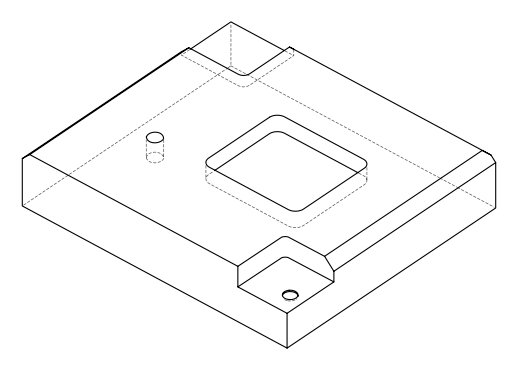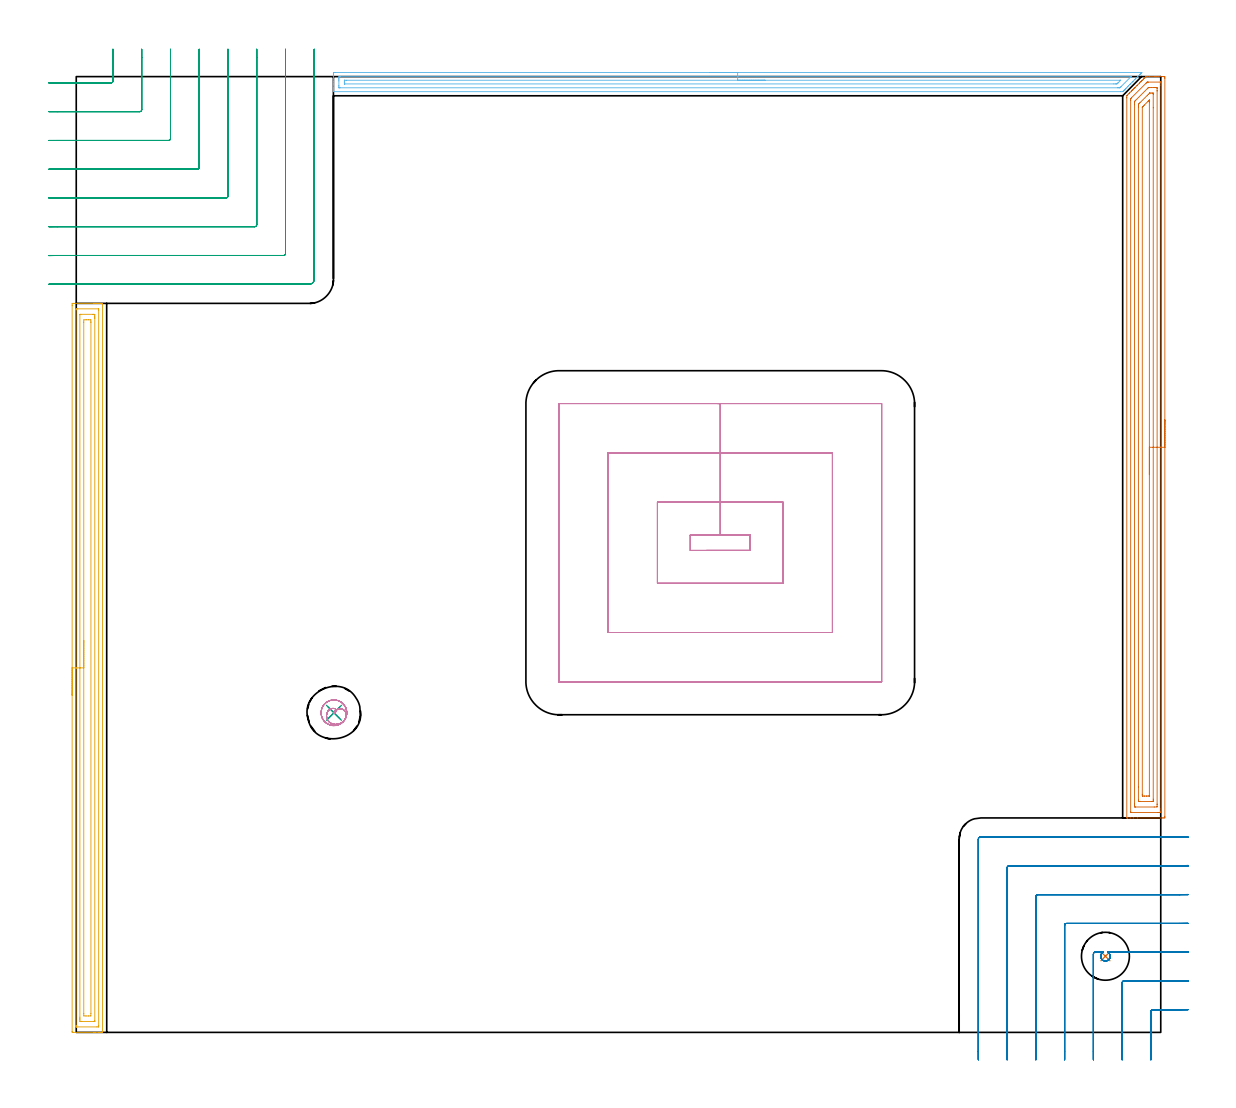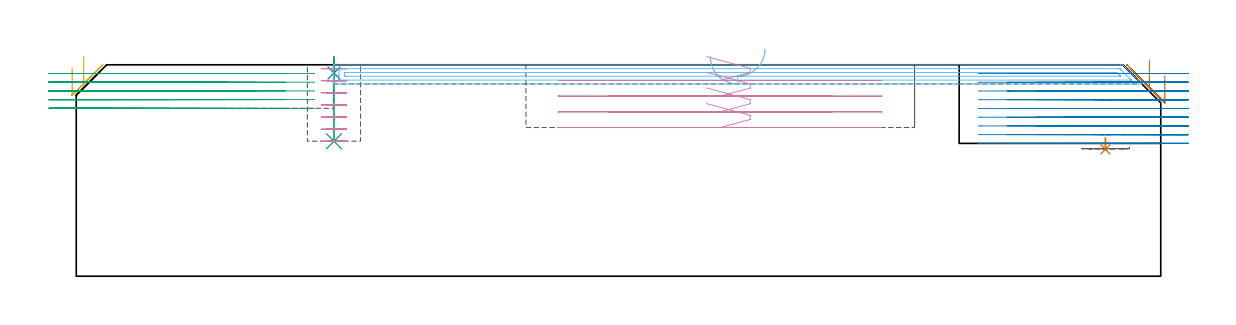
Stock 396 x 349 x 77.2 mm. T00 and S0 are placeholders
(PLAN: 10 operations, 6 tool changes, 60.4 min)
(1 INDEXABLE_INSERT_DRILL_BLIND_HOLE_FROM_SOLID | STEP1POCKET | NXT0302_006 | 0.02 min | 7371 mm3)
(2 SPOT_DRILL | STEP1POCKET_1 | NXT0321_9005460120000 | 0.05 min | 183 mm3)
(3 DRILL_BLIND_HOLE_INTO_CENTER | STEP1POCKET_1 | NXT0301_128 | 0.12 min | 2841 mm3)
(4 MILL_ROUGH_BLIND_HOLE_CONTOUR | STEP1POCKET_1 | NXT0201_013 | Spiral | 1.51 min | 5212 mm3)
(5 AREA_MILL | FG_CHAMFER_SURFACE | UGT0205_001 | 8.79 min | 16780 mm3)
(6 AREA_MILL_1 | FG_CHAMFER_SURFACE_1 | UGT0205_001 | 7.19 min | 7440 mm3)
(7 AREA_MILL_2 | FG_CHAMFER_SURFACE_2 | UGT0205_001 | 11.06 min | 26620 mm3)
(8 MILL_CORNER_NOTCH_RECTANGULAR | CORNER_NOTCH_RECTANGULAR | UGT0201_132 | Follow Part, ap 3.5, ae 75% | 13.56 min | 157487 mm3)
(9 MILL_CORNER_NOTCH_RECTANGULAR_1 | CORNER_NOTCH_RECTANGULAR_1 | UGT0201_132 | Follow Part, ap 3.5, ae 75% | 9.65 min | 122848 mm3)
(10 MILL_RECTANGULAR_POCKET | POCKET_RECTANGULAR_STRAIGHT | UGT0201_106 | Follow Part, ap 6, ae 75% | 8.47 min | 405317 mm3)
(TOOL NXT0302_006 | Index. Insert Drill 17.5mm [880-D1750L25-05] | D17.5 PA176 FL88 Z2)
(TOOL NXT0321_9005460120000 | NC Spot Drill, 142deg, 12mm, Carbide, Uncoated | D12 PA142 FL30 Z2)
(TOOL NXT0301_128 | Carbide Drill 12mm [861.1-1200-036A1-GP GC34] | D12 PA150 FL37.4 Z2)
(TOOL NXT0201_013 | ENDMILL 10mm | D10 FL30 Z4)
(TOOL UGT0205_001 | Chamfer Mill 20 x 3 x 45 deg. | D20 FL50 Z2)
(TOOL UGT0201_132 | Carbide End Mill 14.0 | D14 FL30 Z4)
(TOOL UGT0201_106 | End Mill 24 mm | D24 FL25 Z2)
(OP 1 INDEXABLE_INSERT_DRILL_BLIND_HOLE_FROM_SOLID)
G17 G21 G94 G90
T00 M6
G54
G17 G0 G90 X375.8 Y27.8 S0 M3
G43 Z87.2 H1
G94 G81 G98 Z46.3 F250. R50.5
G80
M5
M2
(OP 2 SPOT_DRILL)
G17 G21 G94 G90
T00 M6
G54
G17 G0 G90 X94.1 Y116.7 S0 M3
G43 Z87.2 H0
G94 G81 G98 Z74.2 F250. R80.2
G80
M5
M2
(OP 3 DRILL_BLIND_HOLE_INTO_CENTER)
G17 G21 G94 G90
T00 M6
G54
G17 G0 G90 X94.1 Y116.7 S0 M3
G43 Z87.2 H1
G94 G81 G98 Z49.3 F250. R79.2
G80
M5
M2
(OP 4 MILL_ROUGH_BLIND_HOLE_CONTOUR)
G17 G21 G94 G90
T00 M6
G54
G17 G0 G90 X94.1 Y116.7 S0 M3
G43 Z87.2 H0
Z75.786
G94 G3 X94.249 Y118.278 R0.796 F250.
X91.792 Y117.14 R2.324
X93.538 Y112.649 R3.111
X98.47 Y114.97 R3.981
X95.83 Y121.07 R4.7
X98.47 Y114.97 R-4.7
X97.15 Y118.02 R2.35
X94.1 Y116.7 R2.35
G0 Z71.371
G3 X94.249 Y118.278 R0.796
X91.792 Y117.14 R2.324
X93.538 Y112.649 R3.111
X98.47 Y114.97 R3.981
X95.83 Y121.07 R4.7
X98.47 Y114.97 R-4.7
X97.15 Y118.02 R2.35
X94.1 Y116.7 R2.35
G0 Z66.957
G3 X94.249 Y118.278 R0.796
X91.792 Y117.14 R2.324
X93.538 Y112.649 R3.111
X98.47 Y114.97 R3.981
X95.83 Y121.07 R4.7
X98.47 Y114.97 R-4.7
X97.15 Y118.02 R2.35
X94.1 Y116.7 R2.35
G0 Z62.543
G3 X94.249 Y118.278 R0.796
X91.792 Y117.14 R2.324
X93.538 Y112.649 R3.111
X98.47 Y114.97 R3.981
X95.83 Y121.07 R4.7
X98.47 Y114.97 R-4.7
X97.15 Y118.02 R2.35
X94.1 Y116.7 R2.35
G0 Z58.129
G3 X94.249 Y118.278 R0.796
X91.792 Y117.14 R2.324
X93.538 Y112.649 R3.111
X98.47 Y114.97 R3.981
X95.83 Y121.07 R4.7
X98.47 Y114.97 R-4.7
X97.15 Y118.02 R2.35
X94.1 Y116.7 R2.35
G0 Z53.714
G3 X94.249 Y118.278 R0.796
X91.792 Y117.14 R2.324
X93.538 Y112.649 R3.111
X98.47 Y114.97 R3.981
X95.83 Y121.07 R4.7
X98.47 Y114.97 R-4.7
X97.15 Y118.02 R2.35
X94.1 Y116.7 R2.35
G0 Z49.3
G3 X94.249 Y118.278 R0.796
X91.792 Y117.14 R2.324
X93.538 Y112.649 R3.111
X98.47 Y114.97 R3.981
X95.83 Y121.07 R4.7
X98.47 Y114.97 R-4.7
X97.15 Y118.02 R2.35
X94.1 Y116.7 R2.35
G0 Z87.2
M5
M2
(OP 5 AREA_MILL)
G17 G21 G94 G90
T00 M6
G54
G17 G0 G90 X-1.5 Y123.1 S1061 M3
G43 Z87.2 H0
Z76.1
G94 G1 Y123.138 Z75.228 F250.
Y123.252 Z74.364
Y123.441 Z73.512
Y123.703 Z72.68
Y124.037 Z71.874
Y124.44 Z71.1
Y124.909 Z70.364
Y125.44 Z69.672
Y126.029 Z69.029
Y126.672 Z68.44
Y127.364 Z67.908
Y128.1 Z67.44
Y128.874 Z67.037
Y129.68 Z66.703
Y130.512 Z66.441
Y131.364 Z66.252
Y132.228 Z66.138
Y133.1 Z66.1
Y265.335
X-1.498 Y265.598 Z66.102
X-1.492 Y266.193 Z66.106
X-1.469 Y266.197 Z66.128
X-0.869 Y266.2 Z66.729
X6.286 Z73.88
X6.867 Z74.464
X7.18 Z74.776
X7.761 Z75.357
X8.074 Z75.67
X8.701 Z76.301
X9.158 Z76.757
X9.538 Y266.194 Z77.13
X9.597 Y266.19 Z77.188
X9.6 Y266.043 Z77.2
Y0.156
X9.597 Y0.01 Z77.188
X9.538 Y0.007 Z77.13
X9.157 Y0. Z76.757
X8.701 Z76.301
X8.074 Z75.67
X6.867 Z74.464
X6.286 Z73.88
X-1.16 Y0.001 Z66.438
X-1.492 Y0.01 Z66.106
X-1.499 Y0.34 Z66.099
Y0.357
X-1.5 Y133.1 Z66.1
X-0.086 Z67.514
X-0.085 Y263.813 Z67.515
X-0.084 Y263.922 Z67.516
X-0.079 Y264.035 Z67.521
X-0.065 Y264.19 Z67.535
X0.026 Y264.193 Z67.626
X0.533 Y264.199 Z68.133
X8.074 Z75.674
X8.13 Y264.198 Z75.73
X8.163 Y264.194 Z75.763
X8.176 Y264.191 Z75.776
X8.179 Y264.145 Z75.779
X8.184 Y263.924 Z75.784
X8.185 Y263.813 Z75.785
X8.186 Y263.702 Z75.786
X8.185 Y2.387 Z75.785
X8.184 Y2.278 Z75.784
X8.179 Y2.166 Z75.779
X8.165 Y2.01 Z75.765
X8.074 Y2.007 Z75.674
X7.567 Y2.001 Z75.167
X0.026 Z67.626
X-0.03 Y2.002 Z67.57
X-0.063 Y2.006 Z67.537
X-0.076 Y2.009 Z67.524
X-0.079 Y2.054 Z67.521
X-0.084 Y2.276 Z67.516
X-0.086 Y2.387 Z67.514
Y2.498
Y133.1
X1.328 Z68.928
X1.329 Y262.029 Z68.929
X1.33 Y262.15 Z68.93
X1.332 Y262.178 Z68.932
X1.334 Y262.186 Z68.934
X1.357 Y262.19 Z68.957
X1.471 Y262.196 Z69.071
X1.643 Y262.2 Z69.243
X6.114 Z73.714
X6.286 Y262.197 Z73.886
X6.457 Y262.192 Z74.057
X6.765 Y262.18 Z74.365
X6.767 Y262.029 Z74.367
X6.77 Y261.545 Z74.37
X6.771 Y261.136 Z74.371
Y260.652
Y4.171
X6.769 Y4.05 Z74.369
X6.767 Y4.022 Z74.367
X6.766 Y4.014 Z74.366
X6.743 Y4.01 Z74.343
X6.629 Y4.004 Z74.229
X6.457 Y4. Z74.057
X1.986 Y4.001 Z69.586
X1.814 Y4.003 Z69.414
X1.643 Y4.008 Z69.243
X1.335 Y4.02 Z68.935
X1.333 Y4.171 Z68.933
X1.33 Y4.655 Z68.93
X1.329 Y5.064 Z68.929
X1.328 Y5.548 Z68.928
Y133.1
X2.743 Z70.343
Y259.352
X2.76 Y260.193 Z70.36
X3.603 Y260.2 Z71.203
X4.541 Z72.141
X5.341 Y260.19 Z72.941
X5.357 Y259.386 Z72.957
Y259.352
Y6.848
X5.34 Y6.007 Z72.94
X4.497 Y6. Z72.097
X3.559 Z71.159
X2.759 Y6.01 Z70.359
X2.743 Y6.814 Z70.343
Y6.848
Y133.1
Y133.972 Z70.381
Y134.837 Z70.495
Y135.688 Z70.683
Y136.52 Z70.946
Y137.326 Z71.28
Y138.1 Z71.682
Y138.836 Z72.151
Y139.528 Z72.682
Y140.171 Z73.272
Y140.76 Z73.915
Y141.292 Z74.607
Y141.76 Z75.343
Y142.163 Z76.116
Y142.497 Z76.922
Y142.759 Z77.754
Y142.948 Z78.606
Y143.062 Z79.471
Y143.1 Z80.343
G0 Z87.2
M5
M2
(OP 6 AREA_MILL_1)
G17 G21 G94 G90
T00 M6
G54
G17 G0 G90 X231.5 Y350.5 S1061 M3
G43 Z87.2 H0
Z80.2
G94 G1 X231.538 Z79.328 F250.
X231.652 Z78.463
X231.841 Z77.612
X232.103 Z76.78
X232.437 Z75.974
X232.84 Z75.2
X233.308 Z74.464
X233.84 Z73.772
X234.429 Z73.129
X235.072 Z72.54
X235.764 Z72.008
X236.5 Z71.54
X237.274 Z71.137
X238.08 Z70.803
X238.912 Z70.541
X239.763 Z70.352
X240.628 Z70.238
X241.5 Z70.2
X389.076
X389.083 Y350.495 Z70.204
X389.076 Y350.478 Z70.22
X389.016 Y350.416 Z70.283
X388.987 Y350.386 Z70.313
X388.778 Y350.177 Z70.521
X388.679 Y350.078 Z70.62
X388.48 Y349.88 Z70.82
X388.397 Y349.796 Z70.903
X388.24 Y349.638 Z71.059
X388.182 Y349.581 Z71.117
X387.557 Y348.957 Z71.743
X387.36 Y348.759 Z71.938
X386.717 Y348.117 Z72.583
X386.481 Y347.879 Z72.817
X385.878 Y347.278 Z73.422
X385.799 Y347.199 Z73.5
X385.602 Y347. Z73.696
X385.039 Y346.438 Z74.261
X384.906 Y346.305 Z74.393
X384.723 Y346.121 Z74.575
X384.199 Y345.599 Z75.101
X383.843 Y345.241 Z75.455
X383.359 Y344.759 Z75.941
X383.119 Y344.518 Z76.18
X382.964 Y344.362 Z76.333
X382.812 Y344.211 Z76.487
X382.672 Y344.071 Z76.627
X382.524 Y343.922 Z76.773
X382.387 Y343.786 Z76.912
X382.225 Y343.625 Z77.073
X382.104 Y343.505 Z77.191
X381.332 Y343.5 Z77.2
X94.073
X93.91 Y343.507 Z77.193
X93.9 Y343.828 Z76.872
Y344.119 Z76.58
Y344.802 Z75.893
Y346.022 Z74.675
Y346.56 Z74.134
Y347.171 Z73.525
Y349.809 Z70.888
X93.904 Y350.078 Z70.619
X93.91 Y350.492 Z70.205
X94.096 Y350.495 Z70.203
X94.52 Y350.5 Z70.2
X241.5
Y349.086 Z71.614
X384.906
X385.021 Y349.085 Z71.615
X385.164 Y349.081 Z71.619
X385.218 Y349.079 Z71.621
X385.209 Y349.067 Z71.633
X385.127 Y348.98 Z71.72
X385.004 Y348.854 Z71.846
X384.906 Y348.755 Z71.945
X381.584 Y345.433 Z75.267
X381.332 Y345.182 Z75.518
X381.139 Y344.992 Z75.708
X381.089 Y344.946 Z75.754
X381.063 Y344.925 Z75.775
X381.022 Y344.921 Z75.779
X380.828 Y344.918 Z75.782
X380.438 Y344.915 Z75.785
X380.324 Y344.914 Z75.786
X96.307 Y344.915 Z75.785
X96.192
X95.943 Y344.92 Z75.78
X95.917 Y344.921 Z75.779
X95.91 Y344.934 Z75.766
X95.904 Y344.967 Z75.733
X95.902 Y344.999 Z75.701
X95.9 Y345.202 Z75.498
Y345.681 Z75.019
Y347.44 Z73.26
Y347.84 Z72.86
X95.903 Y348.319 Z72.381
X95.908 Y348.711 Z71.989
X95.927 Y349.079 Z71.621
X96.307 Y349.084 Z71.616
X96.422 Y349.085 Z71.615
X241.5 Y349.086 Z71.614
Y347.672 Z73.028
X381.097 Y347.671 Z73.029
X381.182 Y347.67 Z73.03
X381.332 Y347.666 Z73.034
X381.354 Y347.664 Z73.036
X381.344 Y347.649 Z73.051
X381.332 Y347.632 Z73.068
X380.438 Y346.738 Z73.962
X380.348 Y346.649 Z74.051
X380.255 Y346.56 Z74.14
X380.011 Y346.335 Z74.365
X379.777 Y346.331 Z74.369
X379.545 Y346.33 Z74.37
X378.887 Y346.329 Z74.371
X98.094
X98.016 Y346.33 Z74.37
X97.953 Y346.333 Z74.367
X97.919 Y346.335 Z74.365
X97.91 Y346.37 Z74.33
X97.905 Y346.56 Z74.14
X97.901 Y346.75 Z73.95
Y347.44 Z73.26
X97.902 Y347.629 Z73.071
X97.907 Y347.657 Z73.043
X97.911 Y347.665 Z73.035
X97.919 Y347.667 Z73.033
X97.976 Y347.67 Z73.03
X98.094 Y347.671 Z73.029
X98.752 Y347.672 Z73.028
X241.5
X242.372 Z73.067
X243.236 Z73.18
X244.088 Z73.369
X244.92 Z73.632
X245.726 Z73.965
X246.5 Z74.368
X247.236 Z74.837
X247.928 Z75.368
X248.571 Z75.957
X249.16 Z76.601
X249.691 Z77.293
X250.16 Z78.028
X250.563 Z78.802
X250.897 Z79.608
X251.159 Z80.44
X251.348 Z81.292
X251.462 Z82.157
X251.5 Z83.028
G0 Z87.2
M5
M2
(OP 7 AREA_MILL_2)
G17 G21 G94 G90
T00 M6
G54
G17 G0 G90 X397.5 Y223.65 S1061 M3
G43 Z87.2 H0
Z73.3
G94 G1 Y223.612 Z72.428 F250.
Y223.498 Z71.564
Y223.309 Z70.712
Y223.047 Z69.88
Y222.713 Z69.074
Y222.31 Z68.3
Y221.842 Z67.564
Y221.31 Z66.872
Y220.721 Z66.229
Y220.078 Z65.64
Y219.386 Z65.108
Y218.65 Z64.64
Y217.876 Z64.237
Y217.07 Z63.903
Y216.238 Z63.641
Y215.386 Z63.452
Y214.522 Z63.338
Y213.65 Z63.3
X397.499 Y78.904 Z63.301
X397.497 Y78.522 Z63.302
X397.492 Y78.31 Z63.305
X397.122 Y78.305 Z63.675
X396.529 Y78.3 Z64.269
X387.483 Z73.312
X386.041 Z74.756
X384.855 Z75.94
X383.868 Z76.931
X383.733 Z77.059
X383.691 Y78.302 Z77.101
X383.603 Y78.31 Z77.188
X383.6 Y78.458 Z77.2
Y341.257
X383.604 Y342.006 Z77.19
X383.749 Y342.149 Z77.05
X383.852 Y342.252 Z76.947
X384.416 Y342.818 Z76.38
X384.618 Y343.018 Z76.182
X384.642 Y343.042 Z76.158
X385.293 Y343.694 Z75.504
X385.449 Y343.849 Z75.351
X385.534 Y343.934 Z75.266
X385.731 Y344.132 Z75.067
X385.83 Y344.232 Z74.967
X386.169 Y344.57 Z74.628
X386.281 Y344.681 Z74.519
X386.426 Y344.826 Z74.373
X386.607 Y345.008 Z74.19
X386.722 Y345.124 Z74.074
X387.318 Y345.719 Z73.481
X387.483 Y345.885 Z73.314
X388.211 Y346.611 Z72.588
X388.359 Y346.761 Z72.437
X388.774 Y347.174 Z72.026
X388.798 Y347.198 Z72.002
X389.103 Y347.504 Z71.696
X389.236 Y347.638 Z71.561
X389.605 Y348.005 Z71.195
X389.75 Y348.15 Z71.05
X389.995 Y348.396 Z70.803
X390.112 Y348.514 Z70.684
X390.591 Y348.991 Z70.209
X390.602 Y349. Z70.196
X390.988 Z69.811
X391.015 Z69.784
X391.864 Z68.93
X393.927 Z66.87
X394.493 Z66.302
X395.086 Z65.709
X396.839 Z63.958
X397.122 Y348.997 Z63.675
X397.492 Y348.99 Z63.305
X397.496 Y348.778 Z63.302
X397.499 Y348.396 Z63.301
X397.5 Y213.65 Z63.3
X396.086 Z64.714
Y81.581
X396.085 Y80.852 Z64.715
X396.084 Y80.689 Z64.716
X396.079 Y80.333 Z64.721
X395.742 Y80.309 Z65.058
X395.369 Y80.304 Z65.431
X394.874 Y80.3 Z65.926
X385.236 Z75.564
X385.076 Y80.303 Z75.724
X385.048 Y80.305 Z75.752
X385.023 Y80.309 Z75.777
X385.021 Y80.344 Z75.779
X385.016 Y80.524 Z75.784
X385.015 Y80.689 Z75.785
X385.014 Y340.365 Z75.786
X385.017 Y340.73 Z75.783
X385.019 Y340.911 Z75.781
X385.021 Y340.953 Z75.779
X385.039 Y340.978 Z75.761
X385.082 Y341.025 Z75.718
X385.307 Y341.257 Z75.493
X390.661 Y346.611 Z70.139
X390.827 Y346.775 Z69.973
X390.988 Y346.931 Z69.812
X391.052 Y346.99 Z69.748
X391.112 Y346.993 Z69.688
X391.235 Y346.997 Z69.565
X391.483 Y347. Z69.317
X395.864 Z64.936
X396.024 Y346.997 Z64.776
X396.052 Y346.995 Z64.748
X396.077 Y346.991 Z64.723
X396.079 Y346.956 Z64.721
X396.084 Y346.776 Z64.716
X396.085 Y346.611 Z64.715
X396.086 Y345.882 Z64.714
Y213.65
X394.672 Z66.128
X394.671 Y83.366 Z66.129
X394.67 Y83.185 Z66.13
X394.665 Y82.474 Z66.135
X394.657 Y82.307 Z66.143
X393.617 Y82.3 Z67.183
X386.776 Y82.301 Z74.024
X386.607 Y82.305 Z74.193
X386.443 Y82.31 Z74.357
X386.436 Y82.474 Z74.364
X386.432 Y82.652 Z74.368
X386.429 Y83.366 Z74.371
Y83.548
X386.428 Y338.762 Z74.372
X386.429 Y339.472 Z74.371
X386.431 Y339.652 Z74.369
X386.435 Y339.835 Z74.365
X386.443 Y339.932 Z74.357
X386.485 Y339.977 Z74.315
X386.607 Y340.106 Z74.193
X386.734 Y340.235 Z74.066
X386.864 Y340.365 Z73.936
X391.156 Y344.656 Z69.644
X391.329 Y344.826 Z69.471
X391.438 Y344.927 Z69.362
X391.525 Y344.99 Z69.275
X391.697 Y344.997 Z69.103
X391.864 Y344.999 Z68.936
X392.57 Y345. Z68.23
X393.617 Z67.183
X394.324 Y344.999 Z66.476
X394.493 Y344.995 Z66.307
X394.657 Y344.99 Z66.143
X394.664 Y344.826 Z66.136
X394.668 Y344.648 Z66.132
X394.671 Y343.934 Z66.129
Y343.752
X394.672 Y213.65 Z66.128
X393.257 Z67.543
Y85.151
X393.256 Y84.626 Z67.544
X393.253 Y84.449 Z67.547
X393.251 Y84.318 Z67.549
X393.158 Y84.31 Z67.642
X392.741 Y84.301 Z68.059
X392.699 Y84.3 Z68.101
X388.318 Z72.482
X387.945 Y84.307 Z72.855
X387.857 Y84.31 Z72.943
X387.85 Y84.365 Z72.95
X387.848 Y84.429 Z72.952
X387.844 Y84.783 Z72.956
X387.843 Y89.609 Z72.957
Y337.688
X387.844 Y338.213 Z72.956
X387.846 Y338.58 Z72.954
X387.85 Y338.842 Z72.95
X387.858 Y338.898 Z72.942
X387.891 Y338.935 Z72.909
X387.95 Y338.997 Z72.85
X388.359 Y339.411 Z72.441
X391.098 Y342.149 Z69.702
X391.485 Y342.535 Z69.315
X391.864 Y342.91 Z68.936
X391.933 Y342.972 Z68.867
X391.959 Y342.99 Z68.841
X392.01 Y342.994 Z68.79
X392.114 Y342.997 Z68.686
X392.782 Y343. Z68.018
X393.155 Y342.993 Z67.645
X393.243 Y342.99 Z67.557
X393.25 Y342.935 Z67.55
X393.252 Y342.871 Z67.548
X393.256 Y342.517 Z67.544
X393.257 Y337.624 Z67.543
Y213.65
X391.843 Z68.957
X391.842 Y86.5 Z68.958
X391.841 Y86.391 Z68.959
X391.839 Y86.338 Z68.961
X391.837 Y86.317 Z68.963
X391.819 Y86.31 Z68.981
X391.609 Y86.303 Z69.191
X390.988 Y86.301 Z69.812
X390.736 Y86.3 Z70.064
X390.112 Z70.688
X389.859 Y86.301 Z70.941
X389.383 Y86.307 Z71.417
X389.274 Y86.31 Z71.526
X389.264 Y86.497 Z71.536
X389.257 Y86.913 Z71.543
Y86.935
Y337.688
X389.261 Y337.796 Z71.539
X389.264 Y337.846 Z71.536
X389.298 Y337.888 Z71.502
X389.434 Y338.03 Z71.366
X389.604 Y338.204 Z71.196
X389.978 Y338.58 Z70.822
X391.372 Y339.974 Z69.428
X391.763 Y340.365 Z69.037
X391.799 Y340.398 Z69.001
X391.817 Y340.413 Z68.983
X391.826 Y340.418 Z68.974
X391.838 Y340.392 Z68.962
X391.84 Y340.365 Z68.96
X391.843 Y339.781 Z68.957
Y339.494
Y213.65
Y212.778 Z68.995
Y211.914 Z69.109
Y211.062 Z69.298
Y210.23 Z69.56
Y209.424 Z69.894
Y208.65 Z70.297
Y207.914 Z70.765
Y207.222 Z71.296
Y206.579 Z71.886
Y205.99 Z72.529
Y205.458 Z73.221
Y204.99 Z73.957
Y204.587 Z74.731
Y204.253 Z75.537
Y203.991 Z76.369
Y203.802 Z77.22
Y203.688 Z78.085
Y203.65 Z78.957
G0 Z87.2
M5
M2
(OP 8 MILL_CORNER_NOTCH_RECTANGULAR)
G17 G21 G94 G90
T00 M6
G54
G17 G0 G90 X406. Y8.336 S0 M3
G43 Z87.2 H0
Z74.011
G94 G1 X403. Y8.304 F250.
G2 X402.324 Y8.3 R63. F500.
G1 X393.095
G3 X392.4 Y7.605 R0.7
G1 Y-7.
Y-10. F250.
G0 Z87.2
X406. Y18.843
Z74.011
G1 X403. Y18.804
G2 X402.324 Y18.8 R52.5 F500.
G1 X382.595
G3 X381.9 Y18.105 R0.7
G1 Y-7.
Y-10. F250.
G0 Z87.2
X406. Y29.354
Z74.011
G1 X403. Y29.305
G2 X402.324 Y29.3 R42. F500.
G1 X376.688
G2 X377.444 Y28.379 R1.889
X376.798 Y26.367 R1.778
X375.786 Y26.06 R1.751
X374.47 Y26.681 R1.751
G1 X374.31 Y26.892
X374.284 Y26.936
X374.263 Y26.982
X374.156 Y27.209
G2 X374.084 Y27.499 R1.78
X374.912 Y29.3 R1.78
G1 X372.095
G3 X371.4 Y28.605 R0.7
G1 Y-7.
Y-10. F250.
G0 Z87.2
X405.999 Y39.872
Z74.011
G1 X403. Y39.807
G2 X402.324 Y39.8 R31.5 F500.
G1 X361.596
G3 X360.9 Y39.104 R0.7
G1 Y-7.
Y-10. F250.
G0 Z87.2
X405.998 Y50.407
Z74.011
G1 X403. Y50.311
G2 X402.324 Y50.3 R21. F500.
G1 X351.096
G3 X350.4 Y49.604 R0.7
G1 Y-7.
Y-10. F250.
G0 Z87.2
X405.994 Y61.015
Z74.011
G1 X403. Y60.822
G2 X402.324 Y60.8 R10.5 F500.
G1 X340.596
G3 X339.9 Y60.104 R0.7
G1 Y-7.
Y-10. F250.
G0 Z87.2
X405.324 Y71.3
Z74.011
G1 X402.324
X330.096 F500.
G3 X329.4 Y70.604 R0.7
G1 Y-7.
Y-10. F250.
G0 Z87.2
X406. Y8.313
Z70.822
G1 X403. Y8.301
X402.735 Y8.3 F500.
X393.095
G3 X392.4 Y7.605 R0.7
G1 Y-7.
Y-10. F250.
G0 Z87.2
X406. Y18.816
Z70.822
G1 X403. Y18.801
X402.735 Y18.8 F500.
X382.595
G3 X381.9 Y18.105 R0.7
G1 Y-7.
Y-10. F250.
G0 Z87.2
X406. Y29.32
Z70.822
G1 X403. Y29.301
X402.735 Y29.3 F500.
X376.688
G2 X376.915 Y29.132 R1.995
X377.442 Y28.385 R1.889
X376.982 Y26.518 R1.777
X376.798 Y26.367 R1.778
X376.21 Y26.107 R1.751
X374.472 Y26.68 R1.75
G1 X374.309 Y26.894
X374.284 Y26.936
X374.156 Y27.209
G2 X374.912 Y29.3 R1.78
G1 X372.095
G3 X371.4 Y28.605 R0.7
G1 Y-7.
Y-10. F250.
G0 Z87.2
X406. Y39.826
Z70.822
G1 X403. Y39.801
G2 X402.735 Y39.8 R31.5 F500.
G1 X361.596
G3 X360.9 Y39.104 R0.7
G1 Y-7.
Y-10. F250.
G0 Z87.2
X406. Y50.34
Z70.822
G1 X403. Y50.302
G2 X402.735 Y50.3 R21. F500.
G1 X351.096
G3 X350.4 Y49.604 R0.7
G1 Y-7.
Y-10. F250.
G0 Z87.2
X405.999 Y60.879
Z70.822
G1 X403. Y60.803
G2 X402.735 Y60.8 R10.5 F500.
G1 X340.596
G3 X339.9 Y60.104 R0.7
G1 Y-7.
Y-10. F250.
G0 Z87.2
X405.735 Y71.3
Z70.822
G1 X402.735
X330.096 F500.
G3 X329.4 Y70.604 R0.7
G1 Y-7.
Y-10. F250.
G0 Z87.2
X406. Y8.3
Z67.633
G1 X403.
X393.095 F500.
G3 X392.4 Y7.605 R0.7
G1 Y-7.
Y-10. F250.
G0 Z87.2
X406. Y18.8
Z67.633
G1 X403.
X382.595 F500.
G3 X381.9 Y18.105 R0.7
G1 Y-7.
Y-10. F250.
G0 Z87.2
X406. Y29.3
Z67.633
G1 X403.
X376.688 F500.
G2 X376.915 Y29.132 R1.995
X377.442 Y28.385 R1.889
X376.982 Y26.518 R1.777
X376.798 Y26.367 R1.778
X376.212 Y26.107 R1.751
X374.472 Y26.68 R1.75
G1 X374.309 Y26.894
X374.284 Y26.936
X374.156 Y27.209
G2 X374.912 Y29.3 R1.78
G1 X372.095
G3 X371.4 Y28.605 R0.7
G1 Y-7.
Y-10. F250.
G0 Z87.2
X406. Y39.8
Z67.633
G1 X403.
X361.596 F500.
G3 X360.9 Y39.104 R0.7
G1 Y-7.
Y-10. F250.
G0 Z87.2
X406. Y50.3
Z67.633
G1 X403.
X351.096 F500.
G3 X350.4 Y49.604 R0.7
G1 Y-7.
Y-10. F250.
G0 Z87.2
X406. Y60.8
Z67.633
G1 X403.
X340.596 F500.
G3 X339.9 Y60.104 R0.7
G1 Y-7.
Y-10. F250.
G0 Z87.2
X406. Y71.3
Z67.633
G1 X403.
X330.096 F500.
G3 X329.4 Y70.604 R0.7
G1 Y-7.
Y-10. F250.
G0 Z87.2
X406. Y8.3
Z64.444
G1 X403.
X393.095 F500.
G3 X392.4 Y7.605 R0.7
G1 Y-7.
Y-10. F250.
G0 Z87.2
X406. Y18.8
Z64.444
G1 X403.
X382.595 F500.
G3 X381.9 Y18.105 R0.7
G1 Y-7.
Y-10. F250.
G0 Z87.2
X406. Y29.3
Z64.444
G1 X403.
X376.688 F500.
G2 X377.444 Y28.379 R1.889
X376.798 Y26.367 R1.778
X374.471 Y26.68 R1.751
G1 X374.31 Y26.892
X374.284 Y26.936
X374.156 Y27.209
G2 X374.912 Y29.3 R1.78
G1 X372.095
G3 X371.4 Y28.605 R0.7
G1 Y-7.
Y-10. F250.
G0 Z87.2
X406. Y39.8
Z64.444
G1 X403.
X361.596 F500.
G3 X360.9 Y39.104 R0.7
G1 Y-7.
Y-10. F250.
G0 Z87.2
X406. Y50.3
Z64.444
G1 X403.
X351.096 F500.
G3 X350.4 Y49.604 R0.7
G1 Y-7.
Y-10. F250.
G0 Z87.2
X406. Y60.8
Z64.444
G1 X403.
X340.596 F500.
G3 X339.9 Y60.104 R0.7
G1 Y-7.
Y-10. F250.
G0 Z87.2
X406. Y71.3
Z64.444
G1 X403.
X330.096 F500.
G3 X329.4 Y70.604 R0.7
G1 Y-7.
Y-10. F250.
G0 Z87.2
X406. Y8.3
Z61.256
G1 X403.
X393.095 F500.
G3 X392.4 Y7.605 R0.7
G1 Y-7.
Y-10. F250.
G0 Z87.2
X406. Y18.8
Z61.256
G1 X403.
X382.595 F500.
G3 X381.9 Y18.105 R0.7
G1 Y-7.
Y-10. F250.
G0 Z87.2
X406. Y29.3
Z61.256
G1 X403.
X376.688 F500.
G2 X377.444 Y28.379 R1.889
X376.798 Y26.367 R1.778
X376.206 Y26.106 R1.751
X374.47 Y26.681 R1.751
G1 X374.31 Y26.892
X374.284 Y26.936
X374.156 Y27.209
G2 X374.912 Y29.3 R1.78
G1 X372.095
G3 X371.4 Y28.605 R0.7
G1 Y-7.
Y-10. F250.
G0 Z87.2
X406. Y39.8
Z61.256
G1 X403.
X361.596 F500.
G3 X360.9 Y39.104 R0.7
G1 Y-7.
Y-10. F250.
G0 Z87.2
X406. Y50.3
Z61.256
G1 X403.
X351.096 F500.
G3 X350.4 Y49.604 R0.7
G1 Y-7.
Y-10. F250.
G0 Z87.2
X406. Y60.8
Z61.256
G1 X403.
X340.596 F500.
G3 X339.9 Y60.104 R0.7
G1 Y-7.
Y-10. F250.
G0 Z87.2
X406. Y71.3
Z61.256
G1 X403.
X330.096 F500.
G3 X329.4 Y70.604 R0.7
G1 Y-7.
Y-10. F250.
G0 Z87.2
X406. Y8.3
Z58.067
G1 X403.
X393.095 F500.
G3 X392.4 Y7.605 R0.7
G1 Y-7.
Y-10. F250.
G0 Z87.2
X406. Y18.8
Z58.067
G1 X403.
X382.595 F500.
G3 X381.9 Y18.105 R0.7
G1 Y-7.
Y-10. F250.
G0 Z87.2
X406. Y29.3
Z58.067
G1 X403.
X376.688 F500.
G2 X376.915 Y29.132 R1.995
X377.442 Y28.385 R1.889
X376.981 Y26.517 R1.777
X376.798 Y26.367 R1.778
X376.213 Y26.107 R1.751
X374.472 Y26.68 R1.75
G1 X374.309 Y26.894
X374.284 Y26.936
X374.156 Y27.209
G2 X374.912 Y29.3 R1.78
G1 X372.095
G3 X371.4 Y28.605 R0.7
G1 Y-7.
Y-10. F250.
G0 Z87.2
X406. Y39.8
Z58.067
G1 X403.
X361.596 F500.
G3 X360.9 Y39.104 R0.7
G1 Y-7.
Y-10. F250.
G0 Z87.2
X406. Y50.3
Z58.067
G1 X403.
X351.096 F500.
G3 X350.4 Y49.604 R0.7
G1 Y-7.
Y-10. F250.
G0 Z87.2
X406. Y60.8
Z58.067
G1 X403.
X340.596 F500.
G3 X339.9 Y60.104 R0.7
G1 Y-7.
Y-10. F250.
G0 Z87.2
X406. Y71.3
Z58.067
G1 X403.
X330.096 F500.
G3 X329.4 Y70.604 R0.7
G1 Y-7.
Y-10. F250.
G0 Z87.2
X406. Y8.3
Z54.878
G1 X403.
X393.095 F500.
G3 X392.4 Y7.605 R0.7
G1 Y-7.
Y-10. F250.
G0 Z87.2
X406. Y18.8
Z54.878
G1 X403.
X382.595 F500.
G3 X381.9 Y18.105 R0.7
G1 Y-7.
Y-10. F250.
G0 Z87.2
X406. Y29.3
Z54.878
G1 X403.
X376.688 F500.
X376.744 Y29.263
G2 X377.337 Y28.63 R1.997
X376.798 Y26.367 R1.777
X376.212 Y26.107 R1.751
X374.472 Y26.68 R1.75
G1 X374.309 Y26.894
X374.284 Y26.936
X374.156 Y27.209
G2 X374.912 Y29.3 R1.78
G1 X372.095
G3 X371.4 Y28.605 R0.7
G1 Y-7.
Y-10. F250.
G0 Z87.2
X406. Y39.8
Z54.878
G1 X403.
X361.596 F500.
G3 X360.9 Y39.104 R0.7
G1 Y-7.
Y-10. F250.
G0 Z87.2
X406. Y50.3
Z54.878
G1 X403.
X351.096 F500.
G3 X350.4 Y49.604 R0.7
G1 Y-7.
Y-10. F250.
G0 Z87.2
X406. Y60.8
Z54.878
G1 X403.
X340.596 F500.
G3 X339.9 Y60.104 R0.7
G1 Y-7.
Y-10. F250.
G0 Z87.2
X406. Y71.3
Z54.878
G1 X403.
X330.096 F500.
G3 X329.4 Y70.604 R0.7
G1 Y-7.
Y-10. F250.
G0 Z87.2
X406. Y8.3
Z51.689
G1 X403.
X393.095 F500.
G3 X392.4 Y7.605 R0.7
G1 Y-7.
Y-10. F250.
G0 Z87.2
X406. Y18.8
Z51.689
G1 X403.
X382.595 F500.
G3 X381.9 Y18.105 R0.7
G1 Y-7.
Y-10. F250.
G0 Z87.2
X406. Y29.3
Z51.689
G1 X403.
X376.688 F500.
G2 X376.917 Y29.13 R1.997
X377.442 Y28.385 R1.889
X376.981 Y26.517 R1.777
X376.798 Y26.367 R1.778
X374.471 Y26.68 R1.751
G1 X374.31 Y26.892
X374.284 Y26.936
X374.156 Y27.209
G2 X374.912 Y29.3 R1.78
G1 X372.095
G3 X371.4 Y28.605 R0.7
G1 Y-7.
Y-10. F250.
G0 Z87.2
X406. Y39.8
Z51.689
G1 X403.
X361.596 F500.
G3 X360.9 Y39.104 R0.7
G1 Y-7.
Y-10. F250.
G0 Z87.2
X406. Y50.3
Z51.689
G1 X403.
X351.096 F500.
G3 X350.4 Y49.604 R0.7
G1 Y-7.
Y-10. F250.
G0 Z87.2
X406. Y60.8
Z51.689
G1 X403.
X340.596 F500.
G3 X339.9 Y60.104 R0.7
G1 Y-7.
Y-10. F250.
G0 Z87.2
X406. Y71.3
Z51.689
G1 X403.
X330.096 F500.
G3 X329.4 Y70.604 R0.7
G1 Y-7.
Y-10. F250.
G0 Z87.2
X406. Y8.3
Z48.5
G1 X403.
X393.095 F500.
G3 X392.4 Y7.605 R0.7
G1 Y-7.
Y-10. F250.
G0 Z87.2
X406. Y18.8
Z48.5
G1 X403.
X382.595 F500.
G3 X381.9 Y18.105 R0.7
G1 Y-7.
Y-10. F250.
G0 Z87.2
X406. Y29.3
Z48.5
G1 X403.
X376.688 F500.
G2 X376.91 Y29.136 R1.995
X377.442 Y28.385 R1.889
X376.981 Y26.517 R1.777
X376.798 Y26.367 R1.778
X376.212 Y26.107 R1.751
X374.472 Y26.68 R1.75
G1 X374.309 Y26.894
X374.284 Y26.936
X374.156 Y27.209
G2 X374.912 Y29.3 R1.78
G1 X372.095
G3 X371.4 Y28.605 R0.7
G1 Y-7.
Y-10. F250.
G0 Z87.2
X406. Y39.8
Z48.5
G1 X403.
X361.596 F500.
G3 X360.9 Y39.104 R0.7
G1 Y-7.
Y-10. F250.
G0 Z87.2
X406. Y50.3
Z48.5
G1 X403.
X351.096 F500.
G3 X350.4 Y49.604 R0.7
G1 Y-7.
Y-10. F250.
G0 Z87.2
X406. Y60.8
Z48.5
G1 X403.
X340.596 F500.
G3 X339.9 Y60.104 R0.7
G1 Y-7.
Y-10. F250.
G0 Z87.2
X406. Y71.3
Z48.5
G1 X403.
X330.096 F500.
G3 X329.4 Y70.604 R0.7
G1 Y-7.
Y-10. F250.
G0 Z87.2
M5
M2
(OP 9 MILL_CORNER_NOTCH_RECTANGULAR_1)
G17 G21 G94 G90
T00 M6
G54
G17 G0 G90 X-10. Y346.683 S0 M3
G43 Z87.2 H0
Z74.02
G94 G1 X-7. Y346.699 F250.
G2 X-6.607 Y346.7 R73.5 F500.
G1 X12.706
G3 X13.4 Y347.394 R0.7
G1 Y356.
Y359. F250.
G0 Z87.2
X-10. Y336.18
Z74.02
G1 X-7. Y336.199
G2 X-6.607 Y336.2 R63. F500.
G1 X23.205
G3 X23.9 Y336.895 R0.7
G1 Y356.
Y359. F250.
G0 Z87.2
X-10. Y325.676
Z74.02
G1 X-7. Y325.699
G2 X-6.607 Y325.7 R52.5 F500.
G1 X33.705
G3 X34.4 Y326.395 R0.7
G1 Y356.
Y359. F250.
G0 Z87.2
X-10. Y315.17
Z74.02
G1 X-7. Y315.198
G2 X-6.607 Y315.2 R42. F500.
G1 X44.205
G3 X44.9 Y315.895 R0.7
G1 Y356.
Y359. F250.
G0 Z87.2
X-10. Y304.66
Z74.02
G1 X-7. Y304.698
G2 X-6.607 Y304.7 R31.5 F500.
G1 X54.704
G3 X55.4 Y305.396 R0.7
G1 Y356.
Y359. F250.
G0 Z87.2
X-9.999 Y294.14
Z74.02
G1 X-7. Y294.196
G2 X-6.607 Y294.2 R21. F500.
G1 X65.204
G3 X65.9 Y294.896 R0.7
G1 Y356.
Y359. F250.
G0 Z87.2
X-9.998 Y283.58
Z74.02
G1 X-7. Y283.693
G2 X-6.607 Y283.7 R10.5 F500.
G1 X75.704
G3 X76.4 Y284.396 R0.7
G1 Y356.
Y359. F250.
G0 Z87.2
X-9.607 Y273.2
Z74.02
G1 X-6.607
X85.1 F500.
G3 X86.9 Y275. R1.8
G1 Y356.
Y359. F250.
G0 Z87.2
X-10. Y346.7
Z70.84
G1 X-7.
X12.706 F500.
G3 X13.4 Y347.394 R0.7
G1 Y356.
Y359. F250.
G0 Z87.2
X-10. Y336.2
Z70.84
G1 X-7.
X23.205 F500.
G3 X23.9 Y336.895 R0.7
G1 Y356.
Y359. F250.
G0 Z87.2
X-10. Y325.7
Z70.84
G1 X-7.
X33.705 F500.
G3 X34.4 Y326.395 R0.7
G1 Y356.
Y359. F250.
G0 Z87.2
X-10. Y315.2
Z70.84
G1 X-7.
X44.205 F500.
G3 X44.9 Y315.895 R0.7
G1 Y356.
Y359. F250.
G0 Z87.2
X-10. Y304.7
Z70.84
G1 X-7.
X54.704 F500.
G3 X55.4 Y305.396 R0.7
G1 Y356.
Y359. F250.
G0 Z87.2
X-10. Y294.2
Z70.84
G1 X-7.
X65.204 F500.
G3 X65.9 Y294.896 R0.7
G1 Y356.
Y359. F250.
G0 Z87.2
X-10. Y283.7
Z70.84
G1 X-7.
X75.704 F500.
G3 X76.4 Y284.396 R0.7
G1 Y356.
Y359. F250.
G0 Z87.2
X-10. Y273.2
Z70.84
G1 X-7.
X85.1 F500.
G3 X86.9 Y275. R1.8
G1 Y356.
Y359. F250.
G0 Z87.2
X-10. Y346.7
Z67.66
G1 X-7.
X12.706 F500.
G3 X13.4 Y347.394 R0.7
G1 Y356.
Y359. F250.
G0 Z87.2
X-10. Y336.2
Z67.66
G1 X-7.
X23.205 F500.
G3 X23.9 Y336.895 R0.7
G1 Y356.
Y359. F250.
G0 Z87.2
X-10. Y325.7
Z67.66
G1 X-7.
X33.705 F500.
G3 X34.4 Y326.395 R0.7
G1 Y356.
Y359. F250.
G0 Z87.2
X-10. Y315.2
Z67.66
G1 X-7.
X44.205 F500.
G3 X44.9 Y315.895 R0.7
G1 Y356.
Y359. F250.
G0 Z87.2
X-10. Y304.7
Z67.66
G1 X-7.
X54.704 F500.
G3 X55.4 Y305.396 R0.7
G1 Y356.
Y359. F250.
G0 Z87.2
X-10. Y294.2
Z67.66
G1 X-7.
X65.204 F500.
G3 X65.9 Y294.896 R0.7
G1 Y356.
Y359. F250.
G0 Z87.2
X-10. Y283.7
Z67.66
G1 X-7.
X75.704 F500.
G3 X76.4 Y284.396 R0.7
G1 Y356.
Y359. F250.
G0 Z87.2
X-10. Y273.2
Z67.66
G1 X-7.
X85.1 F500.
G3 X86.9 Y275. R1.8
G1 Y356.
Y359. F250.
G0 Z87.2
X-10. Y346.7
Z64.48
G1 X-7.
X12.706 F500.
G3 X13.4 Y347.394 R0.7
G1 Y356.
Y359. F250.
G0 Z87.2
X-10. Y336.2
Z64.48
G1 X-7.
X23.205 F500.
G3 X23.9 Y336.895 R0.7
G1 Y356.
Y359. F250.
G0 Z87.2
X-10. Y325.7
Z64.48
G1 X-7.
X33.705 F500.
G3 X34.4 Y326.395 R0.7
G1 Y356.
Y359. F250.
G0 Z87.2
X-10. Y315.2
Z64.48
G1 X-7.
X44.205 F500.
G3 X44.9 Y315.895 R0.7
G1 Y356.
Y359. F250.
G0 Z87.2
X-10. Y304.7
Z64.48
G1 X-7.
X54.704 F500.
G3 X55.4 Y305.396 R0.7
G1 Y356.
Y359. F250.
G0 Z87.2
X-10. Y294.2
Z64.48
G1 X-7.
X65.204 F500.
G3 X65.9 Y294.896 R0.7
G1 Y356.
Y359. F250.
G0 Z87.2
X-10. Y283.7
Z64.48
G1 X-7.
X75.704 F500.
G3 X76.4 Y284.396 R0.7
G1 Y356.
Y359. F250.
G0 Z87.2
X-10. Y273.2
Z64.48
G1 X-7.
X85.1 F500.
G3 X86.9 Y275. R1.8
G1 Y356.
Y359. F250.
G0 Z87.2
X-10. Y346.7
Z61.3
G1 X-7.
X12.706 F500.
G3 X13.4 Y347.394 R0.7
G1 Y356.
Y359. F250.
G0 Z87.2
X-10. Y336.2
Z61.3
G1 X-7.
X23.205 F500.
G3 X23.9 Y336.895 R0.7
G1 Y356.
Y359. F250.
G0 Z87.2
X-10. Y325.7
Z61.3
G1 X-7.
X33.705 F500.
G3 X34.4 Y326.395 R0.7
G1 Y356.
Y359. F250.
G0 Z87.2
X-10. Y315.2
Z61.3
G1 X-7.
X44.205 F500.
G3 X44.9 Y315.895 R0.7
G1 Y356.
Y359. F250.
G0 Z87.2
X-10. Y304.7
Z61.3
G1 X-7.
X54.704 F500.
G3 X55.4 Y305.396 R0.7
G1 Y356.
Y359. F250.
G0 Z87.2
X-10. Y294.2
Z61.3
G1 X-7.
X65.204 F500.
G3 X65.9 Y294.896 R0.7
G1 Y356.
Y359. F250.
G0 Z87.2
X-10. Y283.7
Z61.3
G1 X-7.
X75.704 F500.
G3 X76.4 Y284.396 R0.7
G1 Y356.
Y359. F250.
G0 Z87.2
X-10. Y273.2
Z61.3
G1 X-7.
X85.1 F500.
G3 X86.9 Y275. R1.8
G1 Y356.
Y359. F250.
G0 Z87.2
M5
M2
(OP 10 MILL_RECTANGULAR_POCKET)
G17 G21 G94 G90
T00 M6
G54
G17 G0 G90 X230.088 Y176. S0 M3
G43 Z87.2 H0
Z80.2
G94 G1 X246.1 Z75.909 F250.
Y181.6 Z74.409
X235.15 Z71.475
X224.2 F500.
Y176.
X246.1
Y181.6
X235.15
Y193.6
X212.2
Y164.
X258.1
Y193.6
X235.15
Y211.6
X194.2
Y146.
X276.1
Y211.6
X235.15
Y229.6
X176.3
X176.245 Y229.595
X176.205 Y229.555
X176.2 Y229.5
Y128.1
X176.205 Y128.045
X176.245 Y128.005
X176.3 Y128.
X294.
X294.055 Y128.005
X294.095 Y128.045
X294.1 Y128.1
Y229.5
X294.095 Y229.555
X294.055 Y229.595
X294. Y229.6
X235.15
X234.15
G0 X230.088 Y176. Z74.475
G1 X246.1 Z70.185 F250.
Y181.6 Z68.684
X235.15 Z65.75
X224.2 F500.
Y176.
X246.1
Y181.6
X235.15
Y193.6
X212.2
Y164.
X258.1
Y193.6
X235.15
Y211.6
X194.2
Y146.
X276.1
Y211.6
X235.15
Y229.6
X176.3
X176.245 Y229.595
X176.205 Y229.555
X176.2 Y229.5
Y128.1
X176.205 Y128.045
X176.245 Y128.005
X176.3 Y128.
X294.
X294.055 Y128.005
X294.095 Y128.045
X294.1 Y128.1
Y229.5
X294.095 Y229.555
X294.055 Y229.595
X294. Y229.6
X235.15
X234.15
G0 X230.088 Y176. Z68.75
G1 X246.1 Z64.46 F250.
Y181.6 Z62.959
X235.15 Z60.025
X224.2 F500.
Y176.
X246.1
Y181.6
X235.15
Y193.6
X212.2
Y164.
X258.1
Y193.6
X235.15
Y211.6
X194.2
Y146.
X276.1
Y211.6
X235.15
Y229.6
X176.3
X176.245 Y229.595
X176.205 Y229.555
X176.2 Y229.5
Y128.1
X176.205 Y128.045
X176.245 Y128.005
X176.3 Y128.
X294.
X294.055 Y128.005
X294.095 Y128.045
X294.1 Y128.1
Y229.5
X294.095 Y229.555
X294.055 Y229.595
X294. Y229.6
X235.15
X234.15
G0 X230.088 Y176. Z63.025
G1 X246.1 Z58.735 F250.
Y181.6 Z57.234
X235.15 Z54.3
X224.2 F500.
Y176.
X246.1
Y181.6
X235.15
Y193.6
X212.2
Y164.
X258.1
Y193.6
X235.15
Y211.6
X194.2
Y146.
X276.1
Y211.6
X235.15
Y229.6
X176.3
X176.245 Y229.595
X176.205 Y229.555
X176.2 Y229.5
Y128.1
X176.205 Y128.045
X176.245 Y128.005
X176.3 Y128.
X294.
X294.055 Y128.005
X294.095 Y128.045
X294.1 Y128.1
Y229.5
X294.095 Y229.555
X294.055 Y229.595
X294. Y229.6
X235.15
X234.15
G0 Z87.2
M5
M2
